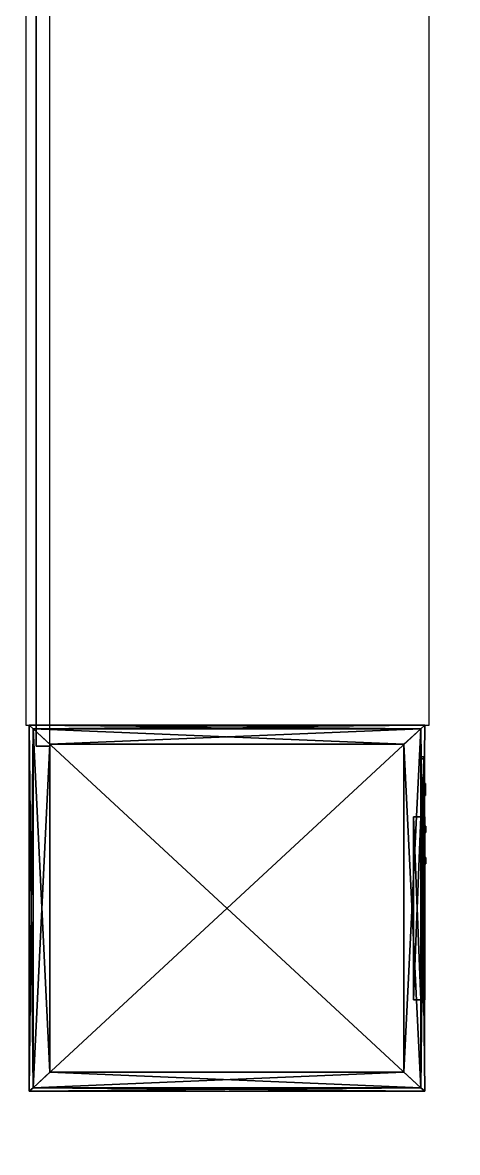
# Model space of a CAD drawing. Units: millimetres at full size, sheet at 1:50. Extents: x -9750 to 9750, y -6680 to 6675.
# Drawn here: x 401 to 1048, y 1039 to 2721 of the extents above; entities that cross this region are included whole.
import ezdxf

# ---------------------------------------------------------------- set-up
doc = ezdxf.new("R2010")
doc.units = ezdxf.units.MM
doc.header["$LTSCALE"] = 50
doc.layers.add('0-A_汎用オブジェクト（実装）', color=4, linetype='Continuous')

msp = doc.modelspace()

# ---------------------------------------------------------------- wipeouts: each hides what was drawn before it
msp.add_wipeout([(346.23, -1839.95), (4770.23, -1839.95), (4770.23, 5120.05), (4770.23, 5120.05)])

# ---------------------------------------------------------------- next in the draw order: wipeouts: each hides what was drawn before it
msp.add_wipeout([(346.23, -1839.95), (4770.23, 5120.05), (346.23, 5120.05), (346.23, 5120.05)])

# ---------------------------------------------------------------- next in the draw order: linework, layer by layer
at = {"layer": '0-A_汎用オブジェクト（実装）'}
for p, q in [((421.23, 1643.74), (421.23, 2843.74)), ((441.23, 1643.74), (441.23, 2843.74)), ((410.69, 1130.16), (410.69, 1675.16)), ((999, 1675.16), (410.69, 1675.16)), ((999, 1675.16), (410.69, 1675.16)), ((410.69, 1130.16), (410.69, 1675.16)), ((416.49, 1669.78), (993.21, 1669.78)), ((993.21, 1669.78), (416.49, 1669.78)), ((993.21, 1669.78), (993.21, 1448.02)), ((993.21, 1135.53), (993.21, 1669.78)), ((993.21, 1669.78), (993.21, 1258.64)), ((993.21, 1546.67), (993.21, 1669.78)), ((999, 1130.16), (999, 1675.16)), ((999, 1130.16), (999, 1675.16)), ((441.23, 1643.74), (421.23, 1643.74)), ((441.6, 1646.53), (968.1, 1646.53)), ((441.6, 1158.78), (441.6, 1646.53)), ((968.1, 1158.78), (968.1, 1646.53)), ((968.1, 1646.53), (968.1, 1158.78)), ((993.21, 1624.97), (993.21, 1450.97)), ((993.21, 1624.97), (993.21, 1532.95)), ((993.21, 1450.97), (993.21, 1624.97)), ((997.43, 1627.92), (997.43, 1624.97)), ((997.43, 1624.97), (997.43, 1627.92)), ((993.21, 1588.76), (993.21, 1588.01)), ((993.21, 1588.01), (993.21, 1588.76)), ((993.21, 1588.01), (993.21, 1575.21)), ((993.21, 1588.01), (993.21, 1585.89)), ((993.21, 1585.89), (993.21, 1588.01)), ((993.21, 1582.71), (993.21, 1588.01)), ((993.21, 1582.71), (993.21, 1588.01)), ((993.21, 1585.89), (993.21, 1582.71)), ((993.21, 1582.71), (993.21, 1578.96)), ((993.21, 1582.71), (993.21, 1575.21)), ((993.21, 1582.71), (993.21, 1569.9)), ((993.21, 1575.21), (993.21, 1582.71)), ((993.21, 1578.96), (993.21, 1582.71)), ((998.04, 1585.89), (998.04, 1588.76)), ((998.04, 1578.96), (998.04, 1588.76)), ((998.04, 1588.01), (998.04, 1588.76)), ((998.04, 1588.76), (998.04, 1588.01)), ((998.04, 1588.76), (998.04, 1585.89)), ((998.04, 1578.96), (998.04, 1588.76)), ((998.04, 1585.89), (998.04, 1588.01)), ((998.04, 1588.01), (998.04, 1585.89)), ((998.04, 1582.71), (998.04, 1585.89)), ((998.04, 1578.96), (998.04, 1585.89)), ((998.04, 1585.89), (998.04, 1582.71)), ((998.04, 1585.89), (998.04, 1578.96)), ((998.04, 1578.96), (998.04, 1582.71)), ((998.04, 1582.71), (998.04, 1578.96)), ((1000.15, 1586.25), (1000.15, 1588.37)), ((1000.15, 1588.37), (1000.15, 1571.16)), ((1000.15, 1588.37), (1000.15, 1571.16)), ((1000.15, 1586.25), (1000.15, 1570.26)), ((993.21, 1578.96), (993.21, 1575.21)), ((993.21, 1575.21), (993.21, 1578.96)), ((993.21, 1575.21), (993.21, 1572.03)), ((993.21, 1575.21), (993.21, 1569.9)), ((993.21, 1575.21), (993.21, 1569.9)), ((993.21, 1572.03), (993.21, 1569.9)), ((993.21, 1569.9), (993.21, 1572.03)), ((993.21, 1569.15), (993.21, 1569.9)), ((993.21, 1569.9), (993.21, 1569.15)), ((998.04, 1575.21), (998.04, 1578.96)), ((998.04, 1572.03), (998.04, 1578.96)), ((998.04, 1569.15), (998.04, 1578.96)), ((998.04, 1578.96), (998.04, 1572.03)), ((998.04, 1578.96), (998.04, 1569.15)), ((998.04, 1578.96), (998.04, 1575.21)), ((998.04, 1572.03), (998.04, 1575.21)), ((998.04, 1575.21), (998.04, 1572.03)), ((998.04, 1569.9), (998.04, 1572.03)), ((998.04, 1569.15), (998.04, 1572.03)), ((998.04, 1572.03), (998.04, 1569.9)), ((998.04, 1572.03), (998.04, 1569.15)), ((998.04, 1569.15), (998.04, 1569.9)), ((998.04, 1569.9), (998.04, 1569.15)), ((993.21, 1546.67), (993.92, 1544.47)), ((993.92, 1544.47), (993.21, 1546.67)), ((993.21, 1538.84), (999.3, 1538.84)), ((999.3, 1538.84), (993.21, 1538.84)), ((993.21, 1450.97), (993.21, 1532.95)), ((993.21, 1532.95), (996.36, 1532.95)), ((996.36, 1532.95), (993.21, 1532.95)), ((993.92, 1544.47), (995.69, 1542.82)), ((995.69, 1542.82), (993.92, 1544.47)), ((994.43, 1542.16), (996.86, 1541.56)), ((995.69, 1542.82), (998.07, 1542.16)), ((998.07, 1542.16), (995.69, 1542.82)), ((996.86, 1541.56), (998.65, 1539.91)), ((998.65, 1539.91), (999.3, 1537.66)), ((999.3, 1537.66), (998.65, 1539.91)), ((999.3, 1538.84), (999.3, 1267.65)), ((999.3, 1538.84), (999.3, 1266.47)), ((999.3, 1266.47), (999.3, 1538.84)), ((999.3, 1266.47), (999.3, 1537.66)), ((999.01, 1515.3), (999.01, 1524.87)), ((999.01, 1524.87), (999.01, 1515.3)), ((1000.69, 1524.87), (1000.69, 1515.3)), ((1000.69, 1524.87), (1000.69, 1515.3)), ((999.01, 1468.65), (1000.69, 1468.65)), ((1000.69, 1468.65), (999.01, 1468.65)), ((1000.69, 1478.21), (1000.69, 1468.65)), ((1000.69, 1478.21), (1000.69, 1468.65)), ((996.36, 1461.81), (993.21, 1461.81)), ((993.21, 1461.81), (996.36, 1461.81)), ((993.21, 1461.81), (993.21, 1450.97)), ((993.21, 1450.97), (993.21, 1461.81)), ((997.43, 1450.97), (993.21, 1450.97)), ((993.21, 1450.97), (997.43, 1450.97)), ((993.21, 1448.02), (993.21, 1135.53)), ((996.36, 1461.81), (999.01, 1461.81)), ((999.01, 1461.81), (996.36, 1461.81)), ((997.43, 1448.02), (997.43, 1450.97)), ((982.23, 1266.47), (993.21, 1266.47)), ((993.21, 1266.47), (982.23, 1266.47)), ((996.86, 1263.75), (994.43, 1263.15)), ((994.43, 1263.15), (996.86, 1263.75)), ((998.65, 1265.4), (996.86, 1263.75)), ((996.86, 1263.75), (998.65, 1265.4)), ((999.3, 1267.65), (998.65, 1265.4)), ((998.65, 1265.4), (999.3, 1267.65)), ((999.3, 1266.47), (999.3, 1267.65)), ((999.3, 1267.65), (999.3, 1266.47)), ((993.21, 1258.64), (993.92, 1260.84)), ((993.92, 1260.84), (993.21, 1258.64)), ((968.1, 1158.78), (441.6, 1158.78)), ((441.6, 1158.78), (968.1, 1158.78)), ((410.69, 1130.16), (999, 1130.16)), ((410.69, 1130.16), (999, 1130.16)), ((993.21, 1135.53), (416.49, 1135.53))]:
    msp.add_line(p, q, dxfattribs=at)
for points in [[(1005.69, 1675.16), (1005.69, 3475.16), (405.69, 3475.16), (405.69, 1675.16)], [(441.23, 1643.74), (441.23, 2843.74), (421.23, 2843.74), (421.23, 1643.74)], [(441.23, 1643.74), (441.23, 2843.74), (421.23, 2843.74), (421.23, 1643.74)], [(416.49, 1669.78), (410.69, 1675.16), (410.69, 1130.16)], [(416.49, 1669.78), (999, 1675.16), (410.69, 1675.16)], [(416.49, 1135.53), (416.49, 1669.78), (410.69, 1675.16), (416.49, 1135.53), (410.69, 1675.16), (410.69, 1130.16), (416.49, 1135.53), (410.69, 1130.16), (999, 1130.16)], [(416.49, 1669.78), (410.69, 1130.16), (416.49, 1135.53)], [(416.49, 1669.78), (993.21, 1669.78), (999, 1675.16)], [(993.21, 1669.78), (416.49, 1669.78), (416.49, 1135.53), (993.21, 1669.78), (416.49, 1135.53), (993.21, 1135.53)], [(416.49, 1669.78), (416.49, 1135.53), (441.6, 1158.78)], [(416.49, 1669.78), (441.6, 1158.78), (441.6, 1646.53)], [(993.21, 1669.78), (416.49, 1669.78), (441.6, 1646.53)], [(416.49, 1669.78), (441.6, 1646.53), (968.1, 1646.53)], [(416.49, 1135.53), (441.6, 1646.53), (416.49, 1669.78)], [(416.49, 1669.78), (968.1, 1646.53), (993.21, 1669.78)], [(993.21, 1135.53), (993.21, 1669.78), (416.49, 1669.78)], [(993.21, 1669.78), (441.6, 1646.53), (968.1, 1646.53)], [(993.21, 1135.53), (993.21, 1669.78), (968.1, 1646.53)], [(993.21, 1669.78), (968.1, 1158.78), (993.21, 1135.53)], [(993.21, 1669.78), (968.1, 1646.53), (968.1, 1158.78)], [(993.21, 1669.78), (999, 1130.16), (999, 1675.16)], [(993.21, 1135.53), (999, 1675.16), (993.21, 1669.78)], [(993.21, 1135.53), (999, 1130.16), (999, 1675.16)], [(993.21, 1627.92), (993.21, 1669.78), (993.21, 1135.53)], [(993.21, 1669.78), (993.21, 1135.53), (999, 1130.16)], [(416.49, 1135.53), (441.6, 1158.78), (441.6, 1646.53)], [(993.21, 1135.53), (968.1, 1646.53), (968.1, 1158.78)], [(993.21, 1448.02), (997.43, 1627.92), (993.21, 1627.92)], [(993.21, 1448.02), (997.43, 1448.02), (997.43, 1627.92)], [(993.21, 1627.92), (993.21, 1135.53), (993.21, 1448.02)], [(993.21, 1627.92), (997.43, 1627.92), (997.43, 1450.97), (997.43, 1448.02), (997.43, 1627.92), (993.21, 1627.92), (997.43, 1448.02), (997.43, 1627.92)], [(993.21, 1624.97), (993.21, 1450.97), (997.43, 1450.97), (993.21, 1624.97), (997.43, 1450.97), (997.43, 1624.97)], [(993.21, 1450.97), (997.43, 1450.97), (997.43, 1624.97), (993.21, 1450.97), (997.43, 1624.97), (993.21, 1624.97)], [(993.21, 1588.76), (993.21, 1588.57), (998.04, 1588.57), (993.21, 1588.76), (998.04, 1588.57), (998.04, 1588.76)], [(993.21, 1588.57), (998.04, 1588.57), (998.04, 1588.76)], [(993.21, 1588.57), (998.04, 1588.76), (993.21, 1588.76)], [(993.21, 1588.57), (998.04, 1588.01), (998.04, 1588.57), (993.21, 1588.57), (993.21, 1588.01), (998.04, 1588.01)], [(993.21, 1588.01), (998.04, 1588.57), (993.21, 1588.57)], [(993.21, 1588.01), (998.04, 1587.11), (998.04, 1588.01)], [(993.21, 1587.11), (998.04, 1588.01), (993.21, 1588.01)], [(993.21, 1587.11), (998.04, 1587.11), (998.04, 1588.01)], [(993.21, 1587.11), (993.21, 1585.89), (998.04, 1585.89)], [(993.21, 1587.11), (998.04, 1585.89), (998.04, 1587.11)], [(993.21, 1585.89), (998.04, 1585.89), (998.04, 1587.11)], [(993.21, 1585.89), (998.04, 1587.11), (993.21, 1587.11)], [(993.21, 1585.89), (998.04, 1584.4), (998.04, 1585.89), (993.21, 1585.89), (993.21, 1584.4), (998.04, 1584.4)], [(993.21, 1584.4), (998.04, 1585.89), (993.21, 1585.89)], [(993.21, 1584.4), (998.04, 1584.4), (998.04, 1585.89)], [(993.21, 1584.4), (998.04, 1582.71), (998.04, 1584.4)], [(993.21, 1584.4), (993.21, 1582.71), (998.04, 1582.71)], [(993.21, 1582.71), (998.04, 1584.4), (993.21, 1584.4)], [(993.21, 1582.71), (993.21, 1580.87), (998.04, 1580.87), (993.21, 1582.71), (998.04, 1580.87), (998.04, 1582.71)], [(993.21, 1580.87), (998.04, 1582.71), (993.21, 1582.71)], [(993.21, 1580.87), (998.04, 1580.87), (998.04, 1582.71)], [(993.21, 1580.87), (998.04, 1578.96), (998.04, 1580.87), (993.21, 1580.87), (993.21, 1578.96), (998.04, 1578.96)], [(993.21, 1578.96), (998.04, 1580.87), (993.21, 1580.87)], [(993.21, 1578.96), (998.04, 1578.96), (998.04, 1580.87)], [(998.04, 1588.01), (1000.15, 1587.46), (1000.15, 1588.37)], [(998.04, 1572.03), (1000.15, 1588.37), (998.04, 1588.01)], [(998.04, 1572.03), (1000.15, 1572.38), (1000.15, 1588.37)], [(998.04, 1588.01), (998.04, 1587.11), (1000.15, 1587.46)], [(998.04, 1587.11), (1000.15, 1586.25), (1000.15, 1587.46)], [(998.04, 1587.11), (998.04, 1585.89), (1000.15, 1586.25)], [(998.04, 1585.89), (1000.15, 1570.26), (1000.15, 1586.25), (998.04, 1585.89), (998.04, 1569.9), (1000.15, 1570.26)], [(993.21, 1578.96), (993.21, 1577.05), (998.04, 1577.05), (993.21, 1578.96), (998.04, 1577.05), (998.04, 1578.96)], [(993.21, 1577.05), (998.04, 1577.05), (998.04, 1578.96)], [(993.21, 1577.05), (998.04, 1578.96), (993.21, 1578.96)], [(993.21, 1577.05), (993.21, 1575.21), (998.04, 1575.21), (993.21, 1577.05), (998.04, 1575.21), (998.04, 1577.05)], [(993.21, 1575.21), (998.04, 1575.21), (998.04, 1577.05), (993.21, 1575.21), (998.04, 1577.05), (993.21, 1577.05)], [(993.21, 1575.21), (993.21, 1573.51), (998.04, 1573.51), (993.21, 1575.21), (998.04, 1573.51), (998.04, 1575.21)], [(993.21, 1573.51), (998.04, 1575.21), (993.21, 1575.21)], [(993.21, 1573.51), (998.04, 1573.51), (998.04, 1575.21)], [(993.21, 1573.51), (993.21, 1572.03), (998.04, 1572.03), (993.21, 1573.51), (998.04, 1572.03), (998.04, 1573.51)], [(993.21, 1572.03), (998.04, 1573.51), (993.21, 1573.51)], [(993.21, 1572.03), (993.21, 1570.81), (998.04, 1570.81), (993.21, 1572.03), (998.04, 1570.81), (998.04, 1572.03)], [(993.21, 1570.81), (998.04, 1572.03), (993.21, 1572.03)], [(993.21, 1570.81), (998.04, 1570.81), (998.04, 1572.03)], [(993.21, 1570.81), (993.21, 1569.9), (998.04, 1569.9), (993.21, 1570.81), (998.04, 1569.9), (998.04, 1570.81)], [(993.21, 1569.9), (998.04, 1569.9), (998.04, 1570.81), (993.21, 1569.9), (998.04, 1570.81), (993.21, 1570.81)], [(993.21, 1569.9), (998.04, 1569.34), (998.04, 1569.9), (993.21, 1569.9), (993.21, 1569.34), (998.04, 1569.34)], [(993.21, 1569.34), (998.04, 1569.34), (998.04, 1569.9)], [(993.21, 1569.34), (998.04, 1569.9), (993.21, 1569.9)], [(993.21, 1569.34), (998.04, 1569.15), (998.04, 1569.34)], [(993.21, 1569.34), (993.21, 1569.15), (998.04, 1569.15)], [(993.21, 1569.15), (998.04, 1569.15), (998.04, 1569.34)], [(998.04, 1570.81), (1000.15, 1572.38), (998.04, 1572.03)], [(998.04, 1570.81), (1000.15, 1571.16), (1000.15, 1572.38)], [(998.04, 1569.9), (1000.15, 1571.16), (998.04, 1570.81)], [(998.04, 1569.9), (1000.15, 1570.26), (1000.15, 1571.16)], [(993.21, 1266.47), (993.21, 1538.84), (982.23, 1538.84), (993.21, 1266.47), (982.23, 1538.84), (982.23, 1266.47)], [(993.21, 1538.84), (982.23, 1538.84), (982.23, 1266.47)], [(993.21, 1538.84), (982.23, 1266.47), (993.21, 1266.47)], [(993.92, 1543.8), (993.21, 1546.67), (993.21, 1258.64), (993.92, 1543.8), (993.21, 1258.64), (993.92, 1261.51)], [(993.21, 1546.67), (993.92, 1543.8), (994.46, 1542.92)], [(993.21, 1546.67), (993.92, 1544.47), (994.46, 1542.92)], [(993.21, 1546.67), (993.92, 1261.51), (993.92, 1543.8), (993.21, 1546.67), (993.92, 1544.47), (994.46, 1542.92)], [(993.21, 1546.67), (993.92, 1543.8), (994.46, 1542.92)], [(993.21, 1538.84), (993.21, 1266.47), (999.3, 1266.47)], [(993.21, 1538.84), (999.3, 1266.47), (999.3, 1538.84)], [(993.21, 1266.47), (999.3, 1266.47), (999.3, 1538.84)], [(993.21, 1266.47), (999.3, 1538.84), (993.21, 1538.84)], [(993.21, 1461.81), (996.36, 1532.95), (993.21, 1532.95)], [(993.21, 1461.81), (996.36, 1461.81), (996.36, 1532.95)], [(993.21, 1532.95), (996.36, 1461.81), (996.36, 1532.95), (993.21, 1532.95), (993.21, 1461.81), (996.36, 1461.81)], [(993.92, 1544.47), (994.46, 1542.92), (995.77, 1542.16)], [(993.92, 1544.47), (995.77, 1542.16), (995.69, 1542.82)], [(995.69, 1542.82), (993.92, 1544.47), (994.46, 1542.92)], [(995.69, 1540.52), (993.92, 1261.51), (995.69, 1264.79), (995.69, 1540.52), (993.92, 1543.8), (993.92, 1261.51), (995.69, 1540.52), (994.46, 1542.92), (993.92, 1543.8)], [(993.92, 1543.8), (995.69, 1264.79), (995.69, 1540.52)], [(993.92, 1543.8), (993.92, 1261.51), (995.69, 1264.79)], [(993.92, 1543.8), (994.46, 1542.92), (995.77, 1541.41)], [(993.92, 1543.8), (995.69, 1540.52), (995.77, 1541.41)], [(994.43, 1542.16), (996.76, 1540.98), (996.86, 1541.56)], [(994.43, 1542.16), (994.43, 1541.56), (996.76, 1540.98)], [(998.07, 1542.16), (994.43, 1541.56), (998.07, 1541.49)], [(998.07, 1542.16), (994.43, 1542.16), (994.43, 1541.56)], [(994.43, 1542.16), (996.76, 1540.98), (996.86, 1541.56)], [(994.43, 1542.16), (998.07, 1541.49), (998.07, 1542.16), (994.43, 1542.16), (994.43, 1541.56), (998.07, 1541.49)], [(994.43, 1542.16), (994.43, 1541.56), (996.76, 1540.98)], [(998.07, 1541.49), (994.43, 1541.56), (994.43, 1539.91)], [(994.43, 1539.91), (996.76, 1540.98), (994.43, 1541.56)], [(994.43, 1541.56), (996.76, 1539.81), (996.76, 1540.98)], [(994.43, 1541.56), (998.07, 1539.87), (998.07, 1541.49)], [(994.43, 1541.56), (994.43, 1539.91), (998.07, 1539.87)], [(994.43, 1541.56), (994.43, 1539.91), (996.76, 1539.81)], [(998.07, 1541.49), (994.43, 1539.91), (998.07, 1539.87)], [(994.43, 1539.91), (996.76, 1539.81), (996.76, 1540.98)], [(998.07, 1539.87), (994.43, 1539.91), (994.43, 1537.66)], [(994.43, 1537.66), (996.76, 1539.81), (994.43, 1539.91)], [(994.43, 1537.66), (996.76, 1539.81), (994.43, 1539.91)], [(994.43, 1539.91), (998.07, 1537.66), (998.07, 1539.87), (994.43, 1539.91), (994.43, 1537.66), (998.07, 1537.66)], [(998.07, 1539.87), (994.43, 1537.66), (998.07, 1537.66)], [(994.43, 1537.66), (996.86, 1537.66), (996.76, 1539.81)], [(994.43, 1537.66), (996.86, 1537.66), (996.76, 1539.81)], [(998.07, 1267.65), (994.43, 1537.66), (994.43, 1267.65), (998.07, 1267.65), (998.07, 1537.66), (994.43, 1537.66)], [(996.86, 1537.66), (994.43, 1267.65), (996.86, 1267.65)], [(996.86, 1537.66), (994.43, 1537.66), (994.43, 1267.65)], [(998.07, 1537.66), (994.43, 1537.66), (994.43, 1267.65)], [(994.43, 1537.66), (994.43, 1267.65), (996.86, 1267.65)], [(994.43, 1537.66), (996.86, 1267.65), (996.86, 1537.66)], [(998.07, 1537.66), (994.43, 1267.65), (998.07, 1267.65)], [(995.69, 1540.52), (995.77, 1541.41), (994.46, 1542.92)], [(995.77, 1542.16), (994.46, 1542.92), (995.77, 1541.41)], [(995.69, 1542.82), (994.46, 1542.92), (995.77, 1542.16)], [(995.77, 1541.41), (995.77, 1542.16), (994.46, 1542.92)], [(998.07, 1542.16), (995.69, 1542.82), (995.77, 1542.16)], [(998.07, 1542.16), (995.69, 1542.82), (995.77, 1542.16)], [(998.07, 1537.66), (995.77, 1541.41), (995.69, 1540.52)], [(998.07, 1537.66), (995.77, 1541.41), (995.69, 1540.52)], [(998.07, 1537.66), (995.69, 1540.52), (995.69, 1264.79)], [(995.69, 1540.52), (995.69, 1264.79), (998.07, 1267.65)], [(995.69, 1540.52), (998.07, 1267.65), (998.07, 1537.66)], [(998.07, 1537.66), (995.69, 1264.79), (998.07, 1267.65)], [(998.07, 1541.49), (995.77, 1542.16), (995.77, 1541.41)], [(998.07, 1542.16), (995.77, 1542.16), (998.07, 1541.49)], [(998.07, 1542.16), (995.77, 1542.16), (998.07, 1541.49)], [(998.07, 1539.87), (998.07, 1541.49), (995.77, 1542.16)], [(998.07, 1539.87), (995.77, 1542.16), (995.77, 1541.41)], [(998.07, 1541.49), (995.77, 1541.41), (998.07, 1539.87)], [(998.07, 1537.66), (998.07, 1539.87), (995.77, 1541.41)], [(998.07, 1537.66), (998.07, 1539.87), (995.77, 1541.41)], [(996.36, 1461.81), (999.01, 1461.81), (999.01, 1532.95), (996.36, 1461.81), (999.01, 1532.95), (996.36, 1532.95)], [(996.36, 1532.95), (999.01, 1461.81), (999.01, 1532.95), (996.36, 1532.95), (996.36, 1461.81), (999.01, 1461.81)], [(996.86, 1541.56), (996.76, 1540.98), (998.01, 1539.81)], [(998.65, 1539.91), (996.76, 1540.98), (998.01, 1539.81), (998.65, 1539.91), (996.86, 1541.56), (996.76, 1540.98)], [(996.76, 1540.98), (996.76, 1539.81), (998.01, 1539.81)], [(996.76, 1539.81), (998.01, 1539.81), (996.76, 1540.98)], [(998.65, 1537.66), (996.76, 1539.81), (996.86, 1537.66)], [(998.65, 1537.66), (998.01, 1539.81), (996.76, 1539.81)], [(996.86, 1537.66), (998.65, 1537.66), (998.01, 1539.81), (996.86, 1537.66), (998.01, 1539.81), (996.76, 1539.81)], [(996.86, 1541.56), (998.01, 1539.81), (998.65, 1539.91)], [(998.65, 1537.66), (996.86, 1267.65), (998.65, 1267.65)], [(998.65, 1537.66), (996.86, 1537.66), (996.86, 1267.65)], [(996.86, 1537.66), (996.86, 1267.65), (998.65, 1267.65)], [(996.86, 1537.66), (998.65, 1267.65), (998.65, 1537.66)], [(999.3, 1537.66), (998.65, 1539.91), (998.01, 1539.81)], [(999.3, 1537.66), (998.65, 1539.91), (998.01, 1539.81)], [(999.3, 1537.66), (998.01, 1539.81), (998.65, 1537.66)], [(999.3, 1537.66), (998.01, 1539.81), (998.65, 1537.66)], [(999.3, 1537.66), (998.65, 1267.65), (999.3, 1267.65)], [(999.3, 1537.66), (998.65, 1537.66), (998.65, 1267.65)], [(998.65, 1537.66), (998.65, 1267.65), (999.3, 1267.65), (998.65, 1537.66), (999.3, 1267.65), (999.3, 1537.66)], [(999.01, 1524.87), (999.01, 1515.3), (1000.69, 1515.3)], [(999.01, 1524.87), (1000.69, 1515.3), (1000.69, 1524.87)], [(999.01, 1515.3), (1000.69, 1515.3), (1000.69, 1524.87), (999.01, 1515.3), (1000.69, 1524.87), (999.01, 1524.87)], [(999.01, 1478.21), (1000.69, 1468.65), (1000.69, 1478.21)], [(999.01, 1478.21), (999.01, 1468.65), (1000.69, 1468.65)], [(999.01, 1468.65), (1000.69, 1468.65), (1000.69, 1478.21)], [(999.01, 1468.65), (1000.69, 1478.21), (999.01, 1478.21)], [(993.21, 1258.64), (994.46, 1262.39), (993.92, 1260.84)], [(993.21, 1258.64), (994.46, 1262.39), (993.92, 1261.51)], [(993.21, 1258.64), (994.46, 1262.39), (993.92, 1260.84), (993.21, 1258.64), (994.46, 1262.39), (993.92, 1261.51)], [(993.92, 1261.51), (995.77, 1263.9), (995.69, 1264.79)], [(995.69, 1264.79), (993.92, 1261.51), (994.46, 1262.39)], [(993.92, 1261.51), (995.77, 1263.9), (994.46, 1262.39)], [(993.92, 1260.84), (995.69, 1262.49), (995.77, 1263.15)], [(993.92, 1260.84), (995.77, 1263.15), (994.46, 1262.39)], [(995.69, 1262.49), (994.46, 1262.39), (993.92, 1260.84)], [(998.07, 1267.65), (994.43, 1267.65), (994.43, 1265.4)], [(998.07, 1267.65), (994.43, 1265.4), (998.07, 1265.44)], [(994.43, 1267.65), (996.76, 1265.5), (996.86, 1267.65)], [(994.43, 1267.65), (994.43, 1265.4), (996.76, 1265.5)], [(994.43, 1267.65), (996.76, 1265.5), (996.86, 1267.65)], [(994.43, 1267.65), (994.43, 1265.4), (996.76, 1265.5)], [(994.43, 1267.65), (998.07, 1265.44), (998.07, 1267.65), (994.43, 1267.65), (994.43, 1265.4), (998.07, 1265.44)], [(994.43, 1263.75), (996.76, 1265.5), (994.43, 1265.4)], [(994.43, 1263.75), (996.76, 1264.33), (996.76, 1265.5)], [(994.43, 1265.4), (996.76, 1264.33), (996.76, 1265.5)], [(998.07, 1265.44), (994.43, 1265.4), (994.43, 1263.75)], [(998.07, 1265.44), (994.43, 1263.75), (998.07, 1263.82)], [(994.43, 1265.4), (994.43, 1263.75), (998.07, 1263.82), (994.43, 1265.4), (998.07, 1263.82), (998.07, 1265.44)], [(994.43, 1265.4), (994.43, 1263.75), (996.76, 1264.33)], [(994.43, 1263.15), (996.86, 1263.75), (996.76, 1264.33)], [(994.43, 1263.15), (996.76, 1264.33), (994.43, 1263.75)], [(994.43, 1263.15), (996.86, 1263.75), (996.76, 1264.33)], [(994.43, 1263.15), (996.76, 1264.33), (994.43, 1263.75)], [(998.07, 1263.82), (994.43, 1263.15), (998.07, 1263.15)], [(998.07, 1263.82), (994.43, 1263.75), (994.43, 1263.15)], [(994.43, 1263.75), (994.43, 1263.15), (998.07, 1263.15), (994.43, 1263.75), (998.07, 1263.15), (998.07, 1263.82)], [(995.69, 1264.79), (994.46, 1262.39), (995.77, 1263.9)], [(995.77, 1263.15), (995.77, 1263.9), (994.46, 1262.39)], [(995.77, 1263.9), (994.46, 1262.39), (995.77, 1263.15)], [(995.69, 1262.49), (995.77, 1263.15), (994.46, 1262.39)], [(998.07, 1267.65), (995.69, 1264.79), (995.77, 1263.9)], [(998.07, 1267.65), (995.69, 1264.79), (995.77, 1263.9)], [(998.07, 1263.15), (995.77, 1263.15), (995.69, 1262.49)], [(998.07, 1263.15), (995.77, 1263.15), (995.69, 1262.49)], [(998.07, 1267.65), (995.77, 1263.9), (998.07, 1265.44)], [(998.07, 1267.65), (995.77, 1263.9), (998.07, 1265.44)], [(998.07, 1265.44), (995.77, 1263.9), (995.77, 1263.15)], [(998.07, 1265.44), (995.77, 1263.15), (998.07, 1263.82)], [(998.07, 1263.82), (998.07, 1265.44), (995.77, 1263.9)], [(998.07, 1263.82), (995.77, 1263.9), (995.77, 1263.15)], [(998.07, 1263.15), (998.07, 1263.82), (995.77, 1263.15)], [(998.07, 1263.15), (998.07, 1263.82), (995.77, 1263.15)], [(996.86, 1267.65), (996.76, 1265.5), (998.01, 1265.5)], [(998.65, 1267.65), (996.76, 1265.5), (998.01, 1265.5)], [(998.65, 1267.65), (996.86, 1267.65), (996.76, 1265.5)], [(996.76, 1265.5), (996.76, 1264.33), (998.01, 1265.5)], [(998.65, 1265.4), (998.01, 1265.5), (996.76, 1264.33)], [(996.86, 1263.75), (998.01, 1265.5), (996.76, 1264.33)], [(996.76, 1264.33), (998.01, 1265.5), (996.76, 1265.5)], [(998.65, 1265.4), (996.76, 1264.33), (996.86, 1263.75)], [(996.86, 1267.65), (998.01, 1265.5), (998.65, 1267.65)], [(996.86, 1263.75), (998.65, 1265.4), (998.01, 1265.5)], [(999.3, 1267.65), (998.65, 1267.65), (998.01, 1265.5), (999.3, 1267.65), (998.01, 1265.5), (998.65, 1265.4)], [(999.3, 1267.65), (998.01, 1265.5), (998.65, 1265.4)], [(999.3, 1267.65), (998.65, 1267.65), (998.01, 1265.5)], [(416.49, 1135.53), (968.1, 1158.78), (441.6, 1158.78), (416.49, 1135.53), (993.21, 1135.53), (968.1, 1158.78)], [(993.21, 1135.53), (441.6, 1158.78), (416.49, 1135.53)], [(993.21, 1135.53), (968.1, 1158.78), (441.6, 1158.78)], [(993.21, 1135.53), (416.49, 1135.53), (410.69, 1130.16)], [(993.21, 1135.53), (410.69, 1130.16), (999, 1130.16)], [(416.49, 1135.53), (999, 1130.16), (993.21, 1135.53)]]:
    msp.add_lwpolyline(points, close=True, dxfattribs=at)
for points in [[(416.49, 1669.78), (993.21, 1669.78), (410.69, 1675.16), (416.49, 1669.78), (993.21, 1669.78), (999, 1675.16), (410.69, 1675.16), (993.21, 1669.78)], [(993.21, 1627.92), (993.21, 1669.78), (416.49, 1669.78)], [(416.49, 1669.78), (416.49, 1135.53), (416.49, 1669.78)], [(416.49, 1669.78), (416.49, 1135.53), (416.49, 1669.78)], [(993.21, 1135.53), (416.49, 1669.78), (416.49, 1135.53), (993.21, 1135.53), (993.21, 1669.78)], [(993.21, 1669.78), (993.21, 1627.92), (993.21, 1448.02), (997.43, 1448.02), (993.21, 1627.92)], [(993.21, 1669.78), (993.21, 1135.53), (993.21, 1546.67)], [(993.21, 1669.78), (993.21, 1546.67), (993.21, 1258.64), (993.92, 1261.51), (993.21, 1546.67)], [(968.1, 1646.53), (441.6, 1646.53), (441.6, 1158.78)], [(993.21, 1532.95), (993.21, 1624.97), (997.43, 1624.97)], [(997.43, 1624.97), (993.21, 1624.97), (993.21, 1461.81)], [(997.43, 1627.92), (997.43, 1448.02), (997.43, 1624.97)], [(993.21, 1588.01), (998.04, 1588.01), (998.04, 1588.57), (993.21, 1588.01), (993.21, 1588.76)], [(993.21, 1588.01), (993.21, 1587.11), (998.04, 1587.11), (993.21, 1588.01), (993.21, 1582.71)], [(993.21, 1569.9), (993.21, 1575.21), (993.21, 1588.01)], [(993.21, 1569.9), (993.21, 1582.71), (998.04, 1582.71), (998.04, 1584.4), (993.21, 1582.71), (993.21, 1585.89)], [(998.04, 1588.76), (998.04, 1578.96), (998.04, 1569.15)], [(993.21, 1572.03), (998.04, 1572.03), (998.04, 1573.51), (993.21, 1572.03), (993.21, 1575.21)], [(993.21, 1569.9), (993.21, 1569.15), (998.04, 1569.34), (993.21, 1569.34), (993.21, 1569.15)], [(982.23, 1266.47), (982.23, 1538.84), (982.23, 1266.47)], [(982.23, 1538.84), (993.21, 1538.84), (982.23, 1538.84)], [(998.65, 1539.91), (996.86, 1541.56), (994.43, 1542.16)], [(998.07, 1542.16), (994.43, 1542.16), (998.07, 1542.16)], [(999.01, 1532.95), (996.36, 1532.95), (999.01, 1532.95)], [(999.01, 1461.81), (999.01, 1532.95), (999.01, 1461.81)], [(999.3, 1537.66), (999.3, 1538.84), (999.3, 1537.66)], [(999.01, 1468.65), (999.01, 1478.21), (999.01, 1468.65)], [(999.01, 1478.21), (1000.69, 1478.21), (999.01, 1478.21)], [(416.49, 1135.53), (993.21, 1135.53), (993.21, 1448.02)], [(993.21, 1448.02), (997.43, 1448.02), (993.21, 1448.02)], [(993.21, 1266.47), (999.3, 1266.47), (993.21, 1266.47)], [(995.69, 1262.49), (993.92, 1260.84), (995.69, 1262.49)], [(994.43, 1263.15), (998.07, 1263.15), (994.43, 1263.15)], [(995.69, 1262.49), (998.07, 1263.15), (995.69, 1262.49)], [(993.21, 1135.53), (993.21, 1258.64), (993.21, 1135.53)], [(416.49, 1135.53), (993.21, 1135.53), (416.49, 1135.53)]]:
    msp.add_lwpolyline(points, dxfattribs=at)

doc.saveas('drawing.dxf')
